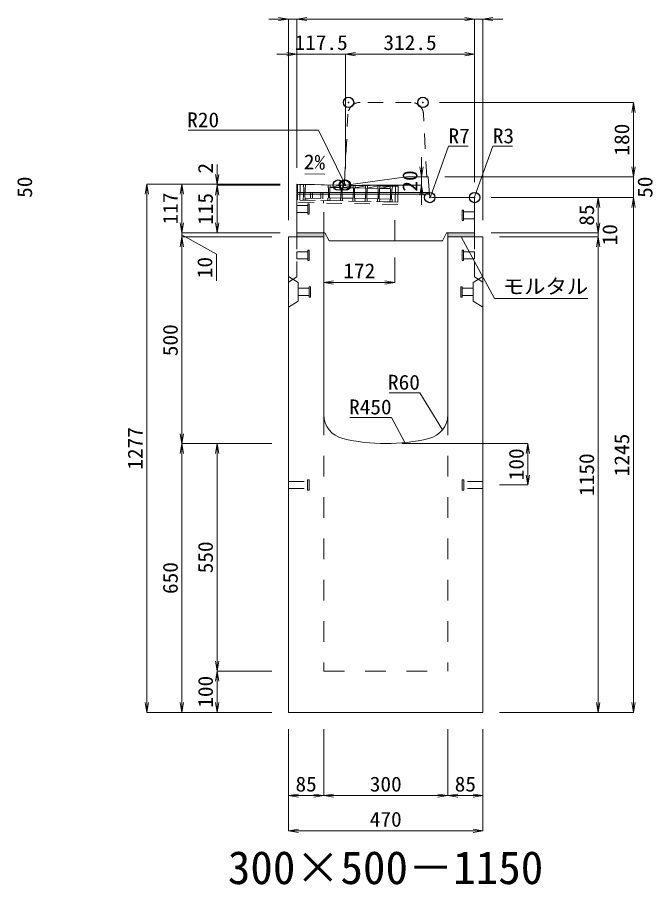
# Model space of a CAD drawing. Units: millimetres at full size. Extents: x -1809 to 57027, y -20349 to 17321.
# Drawn here: x 9009 to 10545, y -12212 to -10115 of the extents above; entities that cross this region are included whole.
import ezdxf
from ezdxf.enums import TextEntityAlignment as Align

# ---------------------------------------------------------------- set-up
doc = ezdxf.new("R2010")
doc.units = ezdxf.units.MM
doc.header["$LTSCALE"] = 50
doc.header["$PDMODE"] = 32
doc.header["$PDSIZE"] = 25
doc.linetypes.add('USER1', pattern=[2, 1, -1])
doc.linetypes.add('USER2', pattern=[1.35, 0.75, -0.6])
for name, color, linetype, lineweight in [('インサート', 3, 'USER2', 9), ('グレーチング', 7, 'USER2', 9), ('モルタル', 7, 'Continuous', 9), ('受枠', 3, 'USER2', 9), ('寸法線', 7, 'Continuous', 13), ('引出線', 4, 'Continuous', 13), ('本体', 2, 'Continuous', 13), ('目地', 132, 'Continuous', 9)]:
    doc.layers.add(name, color=color, linetype=linetype, lineweight=lineweight)
doc.layers.add('作業エリア', color=11, linetype='Continuous')
doc.layers.add('文字', color=7, linetype='Continuous')
doc.styles.add('ＭＳ 明朝', font='')
doc.styles.get('ＭＳ 明朝').set_extended_font_data('MS Mincho')

# ---------------------------------------------------------------- blocks, each defined once
blk = doc.blocks.new('open_arrow')
at = {"color": 0, "linetype": 'Continuous', "lineweight": -2}
blk.add_lwpolyline([(7.5, 1.25), (0, 0), (7.5, -1.25)], dxfattribs=at)

msp = doc.modelspace()

# ---------------------------------------------------------------- hatches: boundary and pattern name
at = {"layer": 'モルタル'}
for points in [[(9750, -10646.05), (9750, -10636.05), (9685, -10636.05), (9685, -10646.05)], [(10115, -10646.05), (10115, -10636.05), (10050, -10636.05), (10050, -10646.05)]]:
    msp.add_hatch(color=256, dxfattribs=at).paths.add_polyline_path(points)

# ---------------------------------------------------------------- linework, layer by layer
at = {"layer": 'インサート'}
for p, q in [((9715, -10566.55), (9712, -10566.55)), ((9712, -10566.55), (9712, -10591.55)), ((9715, -10591.55), (9715, -10566.55)), ((9685, -10570.55), (9712, -10570.55)), ((9685, -10570.55), (9685, -10587.55)), ((9685, -10587.55), (9712, -10587.55)), ((10085, -10581.55), (10088, -10581.55)), ((10085, -10606.55), (10085, -10581.55)), ((10088, -10581.55), (10088, -10606.55)), ((10115, -10585.55), (10088, -10585.55)), ((10115, -10585.55), (10115, -10602.55)), ((9712, -10591.55), (9715, -10591.55)), ((10088, -10606.55), (10085, -10606.55)), ((10115, -10602.55), (10088, -10602.55)), ((9685, -10682.55), (9712, -10682.55)), ((9685, -10682.55), (9685, -10699.55)), ((9715, -10678.55), (9712, -10678.55)), ((9712, -10678.55), (9712, -10703.55)), ((9715, -10703.55), (9715, -10678.55)), ((10085, -10678.55), (10088, -10678.55)), ((10085, -10703.55), (10085, -10678.55)), ((10088, -10678.55), (10088, -10703.55)), ((10115, -10682.55), (10088, -10682.55)), ((10115, -10682.55), (10115, -10699.55)), ((9685, -10699.55), (9712, -10699.55)), ((9712, -10703.55), (9715, -10703.55)), ((10088, -10703.55), (10085, -10703.55)), ((10115, -10699.55), (10088, -10699.55)), ((9688.2, -10770.55), (9715.2, -10770.55)), ((9688.2, -10770.55), (9688.2, -10787.55)), ((9718.2, -10766.55), (9715.2, -10766.55)), ((9715.2, -10766.55), (9715.2, -10791.55)), ((9718.2, -10791.55), (9718.2, -10766.55)), ((10081.8, -10766.55), (10084.8, -10766.55)), ((10081.8, -10791.55), (10081.8, -10766.55)), ((10084.8, -10766.55), (10084.8, -10791.55)), ((10111.8, -10770.55), (10084.8, -10770.55)), ((10111.8, -10770.55), (10111.8, -10787.55)), ((9688.2, -10787.55), (9715.2, -10787.55)), ((9715.2, -10791.55), (9718.2, -10791.55)), ((10084.8, -10791.55), (10081.8, -10791.55)), ((10111.8, -10787.55), (10084.8, -10787.55)), ((9665, -11237.55), (9711, -11237.55)), ((9665, -11254.55), (9665, -11237.55)), ((9711, -11258.55), (9711, -11233.55)), ((9711, -11233.55), (9715, -11233.55)), ((9715, -11258.55), (9715, -11233.55)), ((10085, -11233.55), (10089, -11233.55)), ((10085, -11233.55), (10085, -11258.55)), ((10089, -11233.55), (10089, -11258.55)), ((10135, -11237.55), (10089, -11237.55)), ((10135, -11237.55), (10135, -11254.55)), ((9665, -11254.55), (9711, -11254.55)), ((9715, -11258.55), (9711, -11258.55)), ((10089, -11258.55), (10085, -11258.55)), ((10135, -11254.55), (10089, -11254.55))]:
    msp.add_line(p, q, dxfattribs=at)
at = {"layer": 'グレーチング'}
for p, q in [((9701, -10519.37), (9700.88, -10525.37)), ((9700.88, -10525.37), (9701.86, -10526.39)), ((9915.95, -10523.67), (9701, -10519.37)), ((9701.86, -10526.39), (9701.38, -10550.39)), ((9704.86, -10526.45), (9704.38, -10550.45)), ((9705.88, -10525.47), (9704.86, -10526.45)), ((9706, -10519.47), (9705.88, -10525.47)), ((9760.98, -10520.57), (9760.86, -10526.57)), ((9760.86, -10526.57), (9761.84, -10527.59)), ((9765.86, -10526.67), (9764.84, -10527.65)), ((9765.98, -10520.67), (9765.86, -10526.67)), ((9765.86, -10526.67), (9790.98, -10521.17)), ((9765.86, -10526.67), (9790.86, -10527.17)), ((9790.98, -10521.17), (9790.86, -10527.17)), ((9795.98, -10521.27), (9795.86, -10527.27)), ((9795.86, -10527.27), (9820.97, -10521.77)), ((9820.97, -10521.77), (9820.85, -10527.77)), ((9825.97, -10521.87), (9825.85, -10527.87)), ((9825.85, -10527.87), (9850.97, -10522.37)), ((9850.97, -10522.37), (9850.85, -10528.37)), ((9855.97, -10522.47), (9855.85, -10528.47)), ((9855.85, -10528.47), (9880.96, -10522.97)), ((9880.96, -10522.97), (9880.84, -10528.97)), ((9885.96, -10523.07), (9885.84, -10529.07)), ((9885.84, -10529.07), (9910.95, -10523.57)), ((9910.95, -10523.57), (9910.83, -10529.57)), ((9915.95, -10523.67), (9915.83, -10529.67)), ((9718.12, -10538.22), (9717.82, -10553.22)), ((9718.12, -10538.22), (9748.12, -10538.82)), ((9723.12, -10538.32), (9722.82, -10553.32)), ((9743.12, -10538.72), (9742.82, -10553.72)), ((9748.12, -10538.82), (9747.82, -10553.82)), ((9761.84, -10527.59), (9761.36, -10551.59)), ((9764.84, -10527.65), (9764.36, -10551.65)), ((9790.86, -10527.17), (9791.84, -10528.19)), ((9791.84, -10528.19), (9791.36, -10552.19)), ((9794.84, -10528.25), (9794.36, -10552.25)), ((9795.86, -10527.27), (9794.84, -10528.25)), ((9795.86, -10527.27), (9820.85, -10527.77)), ((9820.85, -10527.77), (9821.83, -10528.79)), ((9821.83, -10528.79), (9821.35, -10552.79)), ((9824.83, -10528.85), (9824.35, -10552.85)), ((9825.85, -10527.87), (9824.83, -10528.85)), ((9825.85, -10527.87), (9850.85, -10528.37)), ((9850.85, -10528.37), (9851.83, -10529.39)), ((9851.83, -10529.39), (9851.35, -10553.39)), ((9854.83, -10529.45), (9854.35, -10553.45)), ((9855.85, -10528.47), (9854.83, -10529.45)), ((9855.85, -10528.47), (9880.84, -10528.97)), ((9880.84, -10528.97), (9881.82, -10529.99)), ((9881.82, -10529.99), (9881.34, -10553.99)), ((9884.82, -10530.05), (9884.34, -10554.05)), ((9885.84, -10529.07), (9884.82, -10530.05)), ((9885.84, -10529.07), (9910.83, -10529.57)), ((9910.83, -10529.57), (9911.81, -10530.59)), ((9911.81, -10530.59), (9911.33, -10554.59)), ((9914.81, -10530.65), (9914.33, -10554.65)), ((9915.83, -10529.67), (9914.81, -10530.65)), ((9700.24, -10557.37), (9700.36, -10551.37)), ((9915.19, -10561.67), (9700.24, -10557.37)), ((9700.36, -10551.37), (9701.38, -10550.39)), ((9705.36, -10551.47), (9704.38, -10550.45)), ((9705.24, -10557.47), (9705.36, -10551.47)), ((9705.33, -10552.97), (9760.31, -10554.07)), ((9760.22, -10558.57), (9760.34, -10552.57)), ((9760.34, -10552.57), (9761.36, -10551.59)), ((9764.36, -10551.65), (9791.36, -10552.19)), ((9765.34, -10552.67), (9764.36, -10551.65)), ((9765.22, -10558.67), (9765.34, -10552.67)), ((9790.22, -10559.17), (9790.34, -10553.17)), ((9790.34, -10553.17), (9791.36, -10552.19)), ((9795.34, -10553.27), (9794.36, -10552.25)), ((9794.36, -10552.25), (9821.35, -10552.79)), ((9795.22, -10559.27), (9795.34, -10553.27)), ((9820.21, -10559.77), (9820.33, -10553.77)), ((9820.33, -10553.77), (9821.35, -10552.79)), ((9825.33, -10553.87), (9824.35, -10552.85)), ((9824.35, -10552.85), (9851.35, -10553.39)), ((9825.21, -10559.87), (9825.33, -10553.87)), ((9850.21, -10560.37), (9850.33, -10554.37)), ((9850.33, -10554.37), (9851.35, -10553.39)), ((9855.33, -10554.47), (9854.35, -10553.45)), ((9854.35, -10553.45), (9881.34, -10553.99)), ((9855.21, -10560.47), (9855.33, -10554.47)), ((9880.2, -10560.97), (9880.32, -10554.97)), ((9880.32, -10554.97), (9881.34, -10553.99)), ((9885.32, -10555.07), (9884.34, -10554.05)), ((9884.34, -10554.05), (9911.33, -10554.59)), ((9885.2, -10561.07), (9885.32, -10555.07)), ((9910.19, -10561.57), (9910.31, -10555.57)), ((9910.31, -10555.57), (9911.33, -10554.59)), ((9915.31, -10555.67), (9914.33, -10554.65)), ((9915.19, -10561.67), (9915.31, -10555.67))]:
    msp.add_line(p, q, dxfattribs=at)
at = {"layer": 'モルタル'}
for points in [[(9685, -10636.05), (9750, -10636.05), (9750, -10646.05), (9685, -10646.05)], [(10050, -10636.05), (10115, -10636.05), (10115, -10646.05), (10050, -10646.05)]]:
    msp.add_lwpolyline(points, close=True, dxfattribs=at)
at = {"layer": '作業エリア'}
for p in [(9810, -10321.05), (9990, -10321.05), (9785, -10521.05), (9800, -10521.05), (9802.5, -10521.05), (10006.25, -10551.05), (10115, -10551.05)]:
    msp.add_point(p, dxfattribs=at)
at = {"layer": '受枠'}
for p, q in [((9687, -10519.09), (9686.12, -10563.08)), ((9929.95, -10523.95), (9687, -10519.09)), ((9693, -10519.21), (9692.24, -10557.21)), ((9923.95, -10523.83), (9923.19, -10561.83)), ((9929.95, -10523.95), (9929.07, -10567.94)), ((9929.07, -10567.94), (9686.12, -10563.08)), ((9692.24, -10557.21), (9929.19, -10561.95)), ((9749.23, -10558.35), (9749.11, -10564.34))]:
    msp.add_line(p, q, dxfattribs=at)
at = {"layer": '寸法線'}
for p, q in [((9733, -10119.38), (9617, -10119.38)), ((9665, -10606.03), (9665, -10119.38)), ((9685, -10119.38), (10115, -10119.38)), ((9685, -10479.03), (9685, -10119.38)), ((9685, -10479.03), (9685, -10119.38)), ((10067, -10119.38), (10183, -10119.38)), ((10115, -10511.03), (10115, -10119.38)), ((10115, -10511.03), (10115, -10119.38)), ((10135, -10606.03), (10135, -10119.38)), ((9850.5, -10204.38), (9637, -10204.38)), ((9685, -10479.03), (9685, -10204.38)), ((10115, -10204.38), (9802.5, -10204.38)), ((9802.5, -10481.03), (9802.5, -10204.38)), ((9802.5, -10481.03), (9802.5, -10204.38)), ((10115, -10514.03), (10115, -10204.38)), ((10030.02, -10321.05), (10498.78, -10321.05)), ((10498.78, -10501.05), (10498.78, -10321.05)), ((9986.36, -10569.05), (9986.36, -10453.05)), ((10498.78, -10453.05), (10498.78, -10599.05)), ((9492.06, -10471.05), (9492.06, -10569.05)), ((9986.36, -10501.05), (9990.52, -10501.05)), ((10042.52, -10501.05), (10498.78, -10501.05)), ((10042.52, -10501.05), (10498.78, -10501.05)), ((9322.06, -11796.05), (9322.06, -10519.05)), ((9644.98, -10519.05), (9322.06, -10519.05)), ((9407.06, -10519.05), (9407.06, -10636.05)), ((9644.98, -10519.05), (9407.06, -10519.05)), ((9644.98, -10519.05), (9492.06, -10519.05)), ((9644.98, -10521.05), (9492.06, -10521.05)), ((9492.06, -10521.05), (9492.06, -10636.05)), ((9644.98, -10521.05), (9492.06, -10521.05)), ((9842.52, -10521.05), (9986.36, -10521.05)), ((10155.02, -10551.05), (10498.78, -10551.05)), ((10155.02, -10551.05), (10413.78, -10551.05)), ((10155.02, -10551.05), (10498.78, -10551.05)), ((10413.78, -10551.05), (10413.78, -10636.05)), ((10498.78, -10551.05), (10498.78, -11796.05)), ((9407.06, -10588.05), (9407.06, -10694.05)), ((10413.78, -10588.05), (10413.78, -10694.05)), ((9644.98, -10636.05), (9407.06, -10636.05)), ((9644.98, -10636.05), (9407.06, -10636.05)), ((9407.06, -10641.05), (9490.47, -10688.34)), ((9624.98, -10646.05), (9407.06, -10646.05)), ((9407.06, -10646.05), (9407.06, -11146.05)), ((9624.98, -10646.05), (9407.06, -10646.05)), ((9644.98, -10636.05), (9492.06, -10636.05)), ((10155.02, -10636.05), (10413.78, -10636.05)), ((10155.02, -10636.05), (10413.78, -10636.05)), ((10175.02, -10646.05), (10413.78, -10646.05)), ((10175.02, -10646.05), (10413.78, -10646.05)), ((10413.78, -10646.05), (10413.78, -11796.05)), ((9490.47, -10688.34), (9490.47, -10752.41)), ((9922, -10696.07), (9922, -10756.28)), ((9750, -10756.28), (9922, -10756.28)), ((9624.98, -11146.05), (9407.06, -11146.05)), ((9407.06, -11796.05), (9407.06, -11146.05)), ((9624.98, -11146.05), (9407.06, -11146.05)), ((9492.06, -11146.05), (9492.06, -11696.05)), ((9624.98, -11146.05), (9492.06, -11146.05)), ((9940.02, -11146.05), (10243.78, -11146.05)), ((10243.78, -11146.05), (10243.78, -11246.05)), ((10175.02, -11246.05), (10243.78, -11246.05)), ((9624.98, -11696.05), (9492.06, -11696.05)), ((9492.06, -11696.05), (9492.06, -11796.05)), ((9624.98, -11696.05), (9492.06, -11696.05)), ((9624.98, -11796.05), (9322.06, -11796.05)), ((9624.98, -11796.05), (9407.06, -11796.05)), ((9624.98, -11796.05), (9492.06, -11796.05)), ((10175.02, -11796.05), (10413.78, -11796.05)), ((10175.02, -11796.05), (10498.78, -11796.05)), ((9665, -11836.07), (9665, -11997.21)), ((9665, -11836.07), (9665, -12082.21)), ((9750, -11836.07), (9750, -11997.21)), ((9750, -11836.07), (9750, -11997.21)), ((10050, -11836.07), (10050, -11997.21)), ((10050, -11836.07), (10050, -11997.21)), ((10135, -11836.07), (10135, -11997.21)), ((10135, -11836.07), (10135, -12082.21)), ((9665, -11997.21), (9750, -11997.21)), ((9750, -11997.21), (10050, -11997.21)), ((10050, -11997.21), (10135, -11997.21)), ((9665, -12082.21), (10135, -12082.21))]:
    msp.add_line(p, q, dxfattribs=at)
at = {"layer": '引出線'}
for points in [[(9802.5, -10521.01), (9737.16, -10388.31), (9557.16, -10388.31), (9422.49, -10388.31)], [(10007.98, -10549.19), (10051.78, -10427.12), (10099.71, -10427.12)], [(10114.12, -10551.93), (10158.9, -10427.12), (10206.63, -10427.12)], [(9752.93, -10494.47), (9704.19, -10493.5), (9752.93, -10494.47)], [(10082.5, -10646.05), (10163.13, -10795.08), (10389.05, -10795.08)], [(10037.07, -11112.74), (9982.66, -11022.84), (9907.98, -11022.84)], [(9946.44, -11143.65), (9914.22, -11082.51), (9813.21, -11082.51)]]:
    msp.add_lwpolyline(points, dxfattribs=at)
at = {"layer": '本体', "linetype": 'USER2'}
for p, q in [((9961.46, -10321.05), (9838.54, -10321.05)), ((9800.33, -10514.4), (9808.57, -10349.56)), ((9999, -10501.05), (9991.43, -10349.56))]:
    msp.add_line(p, q, dxfattribs=at)
at = {"layer": '本体'}
for p, q in [((9950.5, -10501.05), (9803.83, -10520.87)), ((10002.5, -10501.05), (9950.5, -10501.05)), ((10005.76, -10544.58), (10002.5, -10501.05)), ((9685, -10636.05), (9685, -10519.05)), ((9685, -10519.05), (9785, -10521.05)), ((9785, -10521.05), (9801.15, -10521.05)), ((10112, -10551.05), (10012.74, -10551.05)), ((10115, -10636.05), (10115, -10554.05)), ((9665, -10646.05), (9665, -11796.05)), ((9665, -10646.05), (9750, -10646.05)), ((9753, -10636.05), (9685, -10636.05)), ((9750, -10646.05), (9750, -11075.53)), ((9753, -10636.05), (9763, -10656.05)), ((10047, -10636.05), (10037, -10656.05)), ((10115, -10636.05), (10047, -10636.05)), ((10050, -10646.05), (10050, -11075.53)), ((10050, -10646.05), (10135, -10646.05)), ((10135, -10646.05), (10135, -11796.05)), ((10037, -10656.05), (9763, -10656.05)), ((9665, -11796.05), (10135, -11796.05))]:
    msp.add_line(p, q, dxfattribs=at)
at = {"layer": '本体', "linetype": 'USER1'}
for p, q in [((9750, -10636.05), (9750, -10558.36)), ((9922, -10656.05), (9922, -10561.8))]:
    msp.add_line(p, q, dxfattribs=at)
at = {"layer": '本体', "linetype": 'USER2', "lineweight": 9}
for p, q in [((9685, -10743.05), (9685, -10646.05)), ((10115, -10743.05), (10115, -10646.05)), ((9665, -10755.55), (9685, -10743.05)), ((10135, -10755.55), (10115, -10743.05))]:
    msp.add_line(p, q, dxfattribs=at)
at = {"layer": '本体', "lineweight": 9}
for p, q in [((9665, -10742.05), (9688.2, -10756.55)), ((9688.2, -10756.55), (9688.2, -10801.55)), ((10134.58, -10742.31), (10111.8, -10756.55)), ((10111.8, -10756.55), (10111.8, -10801.55)), ((9688.2, -10801.55), (9665, -10816.05)), ((10111.8, -10801.55), (10135, -10816.05))]:
    msp.add_line(p, q, dxfattribs=at)
at = {"layer": '本体', "linetype": 'USER1', "lineweight": 15}
for p, q in [((9750, -11075.53), (9750, -11696.05)), ((10050, -11075.53), (10050, -11696.05)), ((9750, -11696.05), (10050, -11696.05))]:
    msp.add_line(p, q, dxfattribs=at)
at = {"layer": '本体', "linetype": 'USER2'}
for centre, radius, start, end in [((9838.54, -10351.05), 30, 90, 177.13759), ((9961.46, -10351.05), 30, 2.86241, 90), ((9793.34, -10514.05), 7, 270, 357.13759)]:
    msp.add_arc(centre, radius, start, end, dxfattribs=at)
at = {"layer": '本体'}
for centre, radius, start, end in [((9801.15, -10501.05), 20, 270, 277.69605), ((10012.74, -10544.05), 7, 184.28915, 270), ((10112, -10554.05), 3, 0, 90), ((9810, -11075.53), 60, 180, 256.65764), ((9990, -11075.53), 60, 283.34236, 0), ((9900, -10696.05), 450, 256.65764, 283.34236)]:
    msp.add_arc(centre, radius, start, end, dxfattribs=at)
at = {"layer": '目地'}
for p, q in [((9685, -10539.05), (10005.35, -10539.05)), ((9685, -10543.05), (10005.65, -10543.05))]:
    msp.add_line(p, q, dxfattribs=at)

# ---------------------------------------------------------------- block references
at = {"layer": '寸法線', "xscale": 3.2, "yscale": 3.2}
for p, rotation in [((9665, -10119.38), 180), ((10115, -10119.38), 180), ((10115, -10119.38), 180), ((9685, -10204.38), 180), ((10115, -10204.38), 180), ((10498.78, -10321.05), 270), ((9986.36, -10501.05), 90), ((10498.78, -10501.05), 90), ((10498.78, -10501.05), 90), ((9492.06, -10519.05), 90), ((9322.06, -10519.05), 270), ((9407.06, -10519.05), 270), ((9492.06, -10521.05), 270), ((9492.06, -10521.05), 270), ((9986.36, -10521.05), 270), ((10413.78, -10551.05), 270), ((10498.78, -10551.05), 270), ((10498.78, -10551.05), 270), ((9407.06, -10636.05), 90), ((9407.06, -10636.05), 90), ((9492.06, -10636.05), 90), ((10413.78, -10636.05), 90), ((10413.78, -10636.05), 90), ((9407.06, -10646.05), 270), ((9407.06, -10646.05), 270), ((10413.78, -10646.05), 270), ((10413.78, -10646.05), 270), ((9922, -10756.28), 180), ((9407.06, -11146.05), 90), ((9407.06, -11146.05), 270), ((9492.06, -11146.05), 270), ((10243.78, -11146.05), 270), ((10243.78, -11246.05), 90), ((9492.06, -11696.05), 90), ((9492.06, -11696.05), 270), ((9322.06, -11796.05), 90), ((9407.06, -11796.05), 90), ((9492.06, -11796.05), 90), ((10413.78, -11796.05), 90), ((10498.78, -11796.05), 90), ((9750, -11997.21), 180), ((10050, -11997.21), 180), ((10135, -11997.21), 180), ((10135, -12082.21), 180)]:
    msp.add_blockref('open_arrow', p, dxfattribs=dict(at, rotation=rotation))
for p in [(9685, -10119.38), (9685, -10119.38), (10135, -10119.38), (9802.5, -10204.38), (9802.5, -10204.38), (9750, -10756.28), (9665, -11997.21), (9750, -11997.21), (10050, -11997.21), (9665, -12082.21)]:
    msp.add_blockref('open_arrow', p, dxfattribs=at)
at = {"layer": '引出線', "xscale": 0.0533, "yscale": 0.0533}
for p, rotation in [((9752.93, -10494.47), 178.9), ((9802.5, -10521.01), 116.2), ((10007.98, -10549.19), 70.3), ((10114.12, -10551.93), 70.3), ((10082.5, -10646.05), 298.4), ((10037.07, -11112.74), 121.2), ((9946.44, -11143.65), 117.8)]:
    msp.add_blockref('open_arrow', p, dxfattribs=dict(at, rotation=rotation))

# ---------------------------------------------------------------- texts
at = {"layer": '寸法線', "style": 'ＭＳ 明朝', "width": 1.05}
for s, p in [('117.5', (9743.75, -10176.36)), ('312.5', (9958.75, -10176.36)), ('172', (9836, -10728.26)), ('85', (9707.5, -11969.19)), ('300', (9900, -11969.19)), ('85', (10092.5, -11969.19)), ('470', (9900, -12054.19))]:
    msp.add_text(s, height=36.03, dxfattribs=at).set_placement(p, align=Align.MIDDLE_CENTER)
for s, p in [('180', (10470.76, -10411.05)), ('2', (9464.06, -10480.2)), ('50', (9026.8, -10526.05)), ('20', (9958.34, -10511.05)), ('50', (10526.8, -10526.05)), ('117', (9379.04, -10577.55)), ('115', (9464.04, -10578.55)), ('85', (10385.76, -10593.55)), ('10', (10441.8, -10641.05)), ('10', (9462.45, -10720.38)), ('500', (9379.04, -10896.05)), ('1277', (9294.04, -11157.55)), ('1245', (10470.76, -11173.55)), ('100', (10215.76, -11196.05)), ('1150', (10385.76, -11221.05)), ('550', (9464.04, -11421.05)), ('650', (9379.04, -11471.05)), ('100', (9464.04, -11746.05))]:
    msp.add_text(s, height=36.03, rotation=90, dxfattribs=at).set_placement(p, align=Align.MIDDLE_CENTER)
at = {"layer": '引出線', "style": 'ＭＳ 明朝', "width": 1.05}
for s, p in [('R20', (9497.16, -10345.11)), ('R60', (9982.66, -10979.64)), ('R450', (9914.22, -11039.31))]:
    msp.add_text(s, height=36.03, dxfattribs=at).set_placement(p, align=Align.TOP_RIGHT)
for s, p in [('R7', (10051.78, -10383.92)), ('R3', (10158.9, -10383.92)), ('モルタル', (10183.13, -10747.97))]:
    msp.add_text(s, height=36.03, dxfattribs=at).set_placement(p, align=Align.TOP_LEFT)
msp.add_text('2%', height=36.03, rotation=358.854, dxfattribs=at).set_placement((9753.87, -10447.58), align=Align.TOP_RIGHT)
at = {"layer": '文字', "style": 'ＭＳ 明朝'}
msp.add_text('300×500－1150', height=80.06, dxfattribs=at).set_placement((9899.52, -12171.03), align=Align.MIDDLE_CENTER)

doc.saveas('drawing.dxf')
